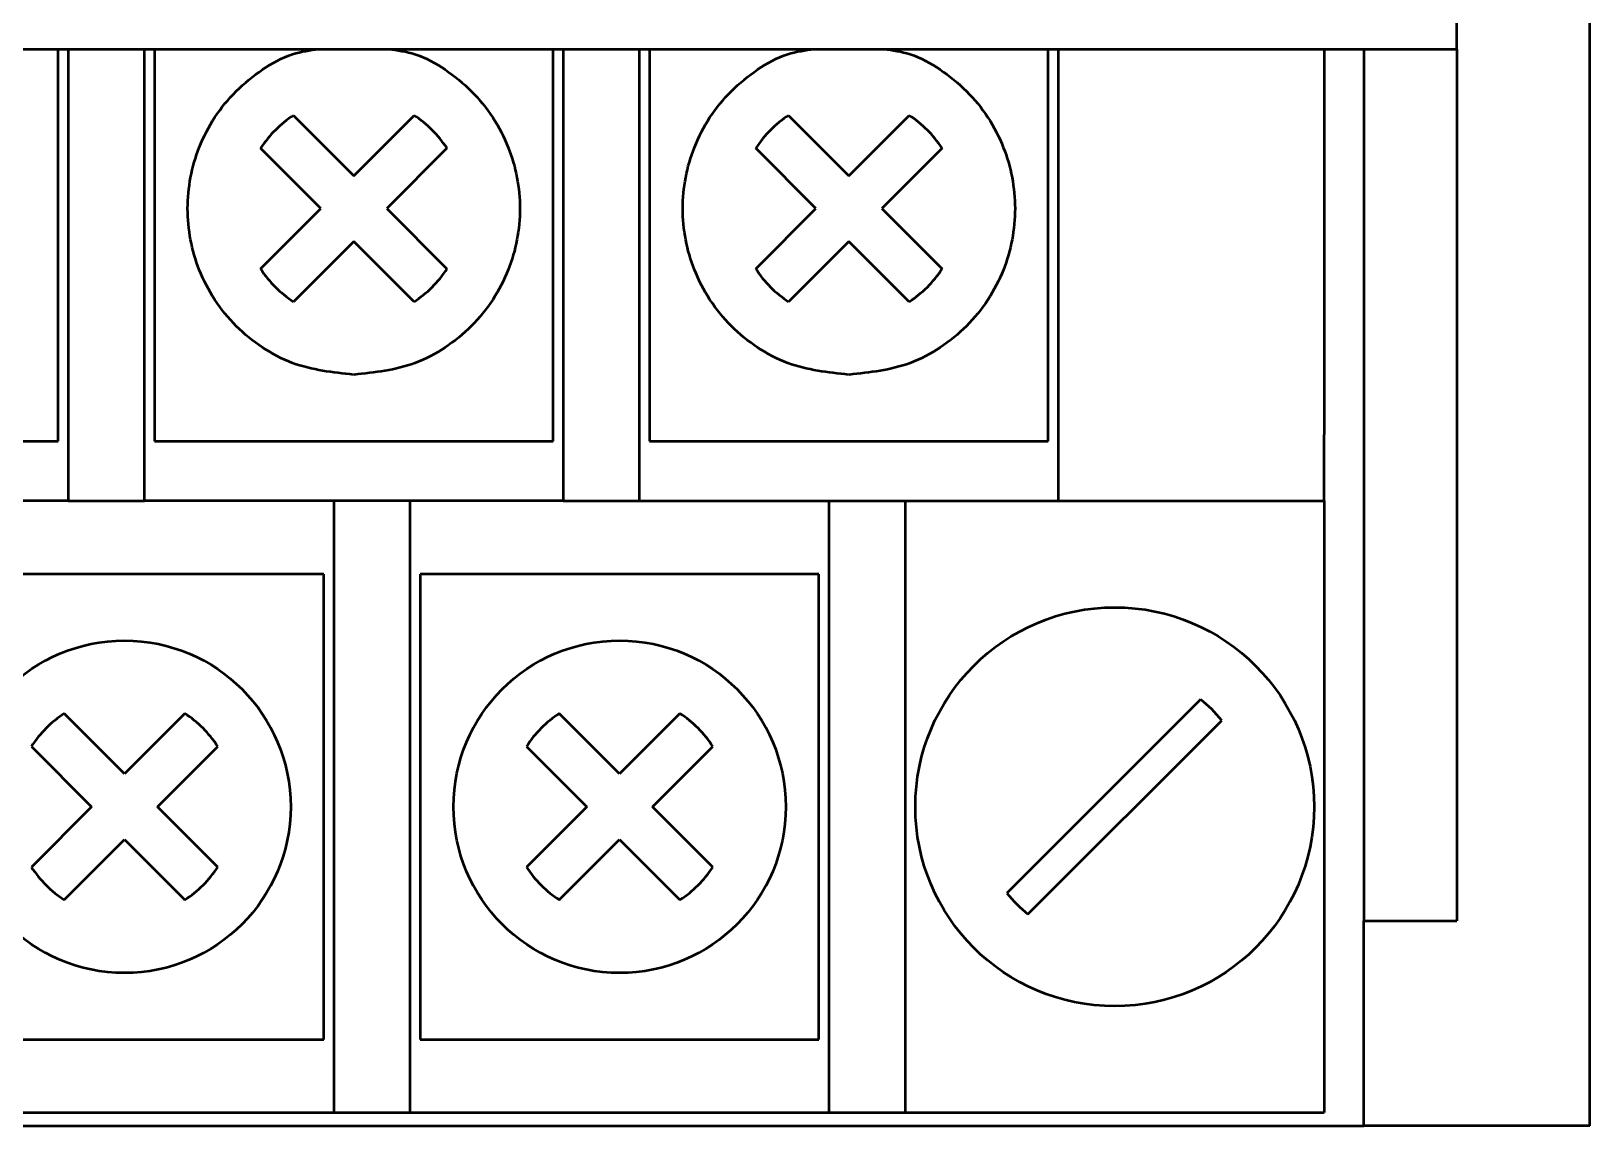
# Model space of a CAD drawing. Header units: millimetres. Extents: x 3520 to 8864, y 403 to 1747.
# Drawn here: x 5633.173 to 5635.988, y 867.287 to 869.264 of the extents above; entities that cross this region are included whole.
import ezdxf

# ---------------------------------------------------------------- set-up
doc = ezdxf.new("R2010")
doc.units = ezdxf.units.MM
doc.layers.add('main', color=5, linetype='Continuous', lineweight=50)

msp = doc.modelspace()

# ---------------------------------------------------------------- linework, layer by layer
at = {"layer": 'main', "color": 0, "linetype": 'Continuous'}
for p, q in [((5635.7479, 869.2313, 1518.358), (5635.7479, 869.9513, 1518.358)), ((5635.9879, 867.2873, 1518.358), (5635.9879, 869.9513, 1518.358)), ((5628.6679, 869.2313, 1518.358), (5635.7479, 869.2313, 1518.358)), ((5633.2219, 868.9433, 1518.358), (5633.2219, 869.2313, 1518.358)), ((5633.2399, 869.2313, 1518.358), (5633.2399, 868.5353, 1518.358)), ((5633.3779, 868.5353, 1518.358), (5633.3779, 869.2313, 1518.358)), ((5633.3959, 869.2313, 1518.358), (5633.3959, 868.9433, 1518.358)), ((5634.1159, 868.9433, 1518.358), (5634.1159, 869.2313, 1518.358)), ((5634.1339, 869.2313, 1518.358), (5634.1339, 868.5353, 1518.358)), ((5634.2719, 868.5353, 1518.358), (5634.2719, 869.2313, 1518.358)), ((5634.2899, 869.2313, 1518.358), (5634.2899, 868.9433, 1518.358)), ((5635.0099, 868.9433, 1518.358), (5635.0099, 869.2313, 1518.358)), ((5635.0279, 869.2313, 1518.358), (5635.0279, 868.5353, 1518.358)), ((5635.5079, 869.2313, 1518.358), (5635.5079, 868.5353, 1518.358)), ((5635.5799, 869.2313, 1518.358), (5635.5799, 867.6574, 1518.358)), ((5635.7479, 869.2313, 1518.358), (5635.7479, 867.6574, 1518.358)), ((5633.647, 869.1115, 1518.358), (5633.7559, 869.0026, 1518.358)), ((5633.7559, 869.0026, 1518.358), (5633.8647, 869.1115, 1518.358)), ((5634.541, 869.1115, 1518.358), (5634.6499, 869.0026, 1518.358)), ((5634.6499, 869.0026, 1518.358), (5634.7587, 869.1115, 1518.358)), ((5633.6965, 868.9433, 1518.358), (5633.5876, 869.0521, 1518.358)), ((5633.9241, 869.0521, 1518.358), (5633.8153, 868.9433, 1518.358)), ((5634.5905, 868.9433, 1518.358), (5634.4816, 869.0521, 1518.358)), ((5634.8181, 869.0521, 1518.358), (5634.7093, 868.9433, 1518.358)), ((5633.2219, 868.5233, 1518.358), (5633.2219, 868.9433, 1518.358)), ((5633.3959, 868.9433, 1518.358), (5633.3959, 868.5233, 1518.358)), ((5633.5876, 868.8344, 1518.358), (5633.6965, 868.9433, 1518.358)), ((5633.8153, 868.9433, 1518.358), (5633.9241, 868.8344, 1518.358)), ((5634.1159, 868.5233, 1518.358), (5634.1159, 868.9433, 1518.358)), ((5634.2899, 868.9433, 1518.358), (5634.2899, 868.5233, 1518.358)), ((5634.4816, 868.8344, 1518.358), (5634.5905, 868.9433, 1518.358)), ((5634.7093, 868.9433, 1518.358), (5634.8181, 868.8344, 1518.358)), ((5635.0099, 868.5233, 1518.358), (5635.0099, 868.9433, 1518.358)), ((5633.7559, 868.8839, 1518.358), (5633.647, 868.775, 1518.358)), ((5633.8647, 868.775, 1518.358), (5633.7559, 868.8839, 1518.358)), ((5634.6499, 868.8839, 1518.358), (5634.541, 868.775, 1518.358)), ((5634.7587, 868.775, 1518.358), (5634.6499, 868.8839, 1518.358)), ((5633.2399, 868.5353, 1518.358), (5633.2399, 868.4153, 1518.358)), ((5633.3779, 868.4153, 1518.358), (5633.3779, 868.5353, 1518.358)), ((5634.1339, 868.5353, 1518.358), (5634.1339, 868.4153, 1518.358)), ((5634.2719, 868.4153, 1518.358), (5634.2719, 868.5353, 1518.358)), ((5635.0279, 868.5353, 1518.358), (5635.0279, 868.4153, 1518.358)), ((5635.5079, 868.4153, 1518.358), (5635.5079, 868.5353, 1518.358)), ((5632.5019, 868.5233, 1518.358), (5633.2219, 868.5233, 1518.358)), ((5633.3959, 868.5233, 1518.358), (5634.1159, 868.5233, 1518.358)), ((5634.2899, 868.5233, 1518.358), (5635.0099, 868.5233, 1518.358)), ((5633.2399, 868.4153, 1518.358), (5632.4839, 868.4153, 1518.358)), ((5633.2399, 868.4153, 1518.358), (5633.3779, 868.4153, 1518.358)), ((5634.1339, 868.4153, 1518.358), (5633.3779, 868.4153, 1518.358)), ((5633.7199, 868.4153, 1518.358), (5633.7199, 867.4313, 1518.358)), ((5633.8579, 867.4313, 1518.358), (5633.8579, 868.4153, 1518.358)), ((5634.1339, 868.4153, 1518.358), (5634.2719, 868.4153, 1518.358)), ((5634.2719, 868.4153, 1518.358), (5635.0279, 868.4153, 1518.358)), ((5634.6139, 868.4153, 1518.358), (5634.6139, 867.4313, 1518.358)), ((5634.7519, 867.4313, 1518.358), (5634.7519, 868.4153, 1518.358)), ((5635.0279, 868.4153, 1518.358), (5635.5079, 868.4153, 1518.358)), ((5635.5079, 868.4153, 1518.358), (5635.5079, 867.3113, 1518.358)), ((5633.7019, 868.2833, 1518.358), (5632.9819, 868.2833, 1518.358)), ((5633.7019, 867.8633, 1518.358), (5633.7019, 868.2833, 1518.358)), ((5633.8759, 868.2833, 1518.358), (5633.8759, 867.8633, 1518.358)), ((5634.5959, 868.2833, 1518.358), (5633.8759, 868.2833, 1518.358)), ((5634.5959, 867.8633, 1518.358), (5634.5959, 868.2833, 1518.358)), ((5635.2851, 868.0572, 1518.358), (5634.9352, 867.7073, 1518.358)), ((5633.3419, 867.9226, 1518.358), (5633.233, 868.0315, 1518.358)), ((5633.4507, 868.0315, 1518.358), (5633.3419, 867.9226, 1518.358)), ((5634.2359, 867.9226, 1518.358), (5634.127, 868.0315, 1518.358)), ((5634.3447, 868.0315, 1518.358), (5634.2359, 867.9226, 1518.358)), ((5634.9732, 867.6693, 1518.358), (5635.3231, 868.0192, 1518.358)), ((5633.1736, 867.9721, 1518.358), (5633.2825, 867.8633, 1518.358)), ((5633.4013, 867.8633, 1518.358), (5633.5101, 867.9721, 1518.358)), ((5634.0676, 867.9721, 1518.358), (5634.1765, 867.8633, 1518.358)), ((5634.2953, 867.8633, 1518.358), (5634.4041, 867.9721, 1518.358)), ((5633.2825, 867.8633, 1518.358), (5633.1736, 867.7544, 1518.358)), ((5633.5101, 867.7544, 1518.358), (5633.4013, 867.8633, 1518.358)), ((5633.7019, 867.4433, 1518.358), (5633.7019, 867.8633, 1518.358)), ((5633.8759, 867.8633, 1518.358), (5633.8759, 867.4433, 1518.358)), ((5634.1765, 867.8633, 1518.358), (5634.0676, 867.7544, 1518.358)), ((5634.4041, 867.7544, 1518.358), (5634.2953, 867.8633, 1518.358)), ((5634.5959, 867.4433, 1518.358), (5634.5959, 867.8633, 1518.358)), ((5633.233, 867.695, 1518.358), (5633.3419, 867.8039, 1518.358)), ((5633.3419, 867.8039, 1518.358), (5633.4507, 867.695, 1518.358)), ((5634.127, 867.695, 1518.358), (5634.2359, 867.8039, 1518.358)), ((5634.2359, 867.8039, 1518.358), (5634.3447, 867.695, 1518.358)), ((5635.5799, 867.6574, 1518.358), (5635.7479, 867.6574, 1518.358)), ((5635.5799, 867.2873, 1518.358), (5635.5799, 867.6574, 1518.358)), ((5632.9819, 867.4433, 1518.358), (5633.7019, 867.4433, 1518.358)), ((5633.7199, 867.4313, 1518.358), (5633.7199, 867.3113, 1518.358)), ((5633.8579, 867.3113, 1518.358), (5633.8579, 867.4313, 1518.358)), ((5633.8759, 867.4433, 1518.358), (5634.5959, 867.4433, 1518.358)), ((5634.6139, 867.4313, 1518.358), (5634.6139, 867.3113, 1518.358)), ((5634.7519, 867.3113, 1518.358), (5634.7519, 867.4313, 1518.358)), ((5628.8359, 867.2873, 1518.358), (5635.5799, 867.2873, 1518.358)), ((5632.9639, 867.3113, 1518.358), (5633.7199, 867.3113, 1518.358)), ((5633.7199, 867.3113, 1518.358), (5633.8579, 867.3113, 1518.358)), ((5633.8579, 867.3113, 1518.358), (5634.6139, 867.3113, 1518.358)), ((5634.6139, 867.3113, 1518.358), (5634.7519, 867.3113, 1518.358)), ((5634.7519, 867.3113, 1518.358), (5635.5079, 867.3113, 1518.358)), ((5635.9879, 867.2873, 1518.358), (5635.5799, 867.2873, 1518.358))]:
    msp.add_line(p, q, dxfattribs=at)
for centre, radius in [((5635.1299, 867.8633, 1518.358), 0.36), ((5633.3419, 867.8633, 1518.358), 0.3), ((5634.2359, 867.8633, 1518.358), 0.3)]:
    msp.add_circle(centre, radius, dxfattribs=at)
for centre, radius, start, end in [((5633.7559, 868.9433, 1518.358), 0.2004, 122.9031, 147.0969), ((5633.7559, 868.9433, 1518.358), 0.2004, 32.9031, 57.0969), ((5634.6499, 868.9433, 1518.358), 0.2004, 122.9031, 147.0969), ((5634.6499, 868.9433, 1518.358), 0.2004, 32.9031, 57.0969), ((5633.7559, 868.9433, 1518.358), 0.2004, 212.9031, 237.0969), ((5633.7559, 868.9433, 1518.358), 0.2004, 302.9031, 327.0969), ((5634.6499, 868.9433, 1518.358), 0.2004, 212.9031, 237.0969), ((5634.6499, 868.9433, 1518.358), 0.2004, 302.9031, 327.0969), ((5635.1292, 867.8633, 1518.358), 0.2488, 38.8078, 51.1922), ((5633.3419, 867.8633, 1518.358), 0.2004, 122.9031, 147.0969), ((5633.3419, 867.8633, 1518.358), 0.2004, 32.9031, 57.0969), ((5634.2359, 867.8633, 1518.358), 0.2004, 122.9031, 147.0969), ((5634.2359, 867.8633, 1518.358), 0.2004, 32.9031, 57.0969), ((5633.3419, 867.8633, 1518.358), 0.2004, 212.9031, 237.0969), ((5633.3419, 867.8633, 1518.358), 0.2004, 302.9031, 327.0969), ((5634.2359, 867.8633, 1518.358), 0.2004, 212.9031, 237.0969), ((5634.2359, 867.8633, 1518.358), 0.2004, 302.9031, 327.0969), ((5635.1292, 867.8633, 1518.358), 0.2488, 218.8078, 231.1922)]:
    msp.add_arc(centre, radius, start, end, dxfattribs=at)
for points, knots in [([(5633.7559, 868.6433, 1518.358), (5633.7182, 868.6473, 1518.358), (5633.6599, 868.6535, 1518.358), (5633.59, 868.6909, 1518.358), (5633.5423, 868.7296, 1518.358), (5633.5033, 868.7774, 1518.358), (5633.4671, 868.8473, 1518.358), (5633.4486, 868.9432, 1518.358), (5633.4671, 869.0393, 1518.358), (5633.5033, 869.1091, 1518.358), (5633.5423, 869.157, 1518.358), (5633.5901, 869.1952, 1518.358), (5633.6404, 869.2243, 1518.358), (5633.6769, 869.2291, 1518.358), (5633.693, 869.2313, 1518.358)], [0, 0, 0, 0, 0.128485, 0.198429, 0.2683, 0.338244, 0.408114, 0.536599, 0.665084, 0.735028, 0.804899, 0.874843, 0.944714, 1, 1, 1, 1]), ([(5633.8188, 869.2313, 1518.358), (5633.8349, 869.2291, 1518.358), (5633.8714, 869.2243, 1518.358), (5633.9217, 869.1952, 1518.358), (5633.9695, 869.157, 1518.358), (5634.0085, 869.1091, 1518.358), (5634.0446, 869.0392, 1518.358), (5634.0632, 868.9432, 1518.358), (5634.0446, 868.8473, 1518.358), (5634.0085, 868.7773, 1518.358), (5633.9694, 868.7296, 1518.358), (5633.9218, 868.6908, 1518.358), (5633.8518, 868.6535, 1518.358), (5633.7936, 868.6473, 1518.358), (5633.7559, 868.6433, 1518.358)], [0, 0, 0, 0, 0.055286, 0.12523, 0.195101, 0.265045, 0.334916, 0.463401, 0.591886, 0.66183, 0.7317, 0.801644, 0.871515, 1, 1, 1, 1]), ([(5634.6499, 868.6433, 1518.358), (5634.6122, 868.6473, 1518.358), (5634.5539, 868.6535, 1518.358), (5634.484, 868.6909, 1518.358), (5634.4363, 868.7296, 1518.358), (5634.3973, 868.7774, 1518.358), (5634.3611, 868.8473, 1518.358), (5634.3426, 868.9432, 1518.358), (5634.3611, 869.0393, 1518.358), (5634.3973, 869.1091, 1518.358), (5634.4363, 869.157, 1518.358), (5634.4841, 869.1952, 1518.358), (5634.5344, 869.2243, 1518.358), (5634.5709, 869.2291, 1518.358), (5634.587, 869.2313, 1518.358)], [0, 0, 0, 0, 0.128485, 0.198429, 0.2683, 0.338244, 0.408114, 0.536599, 0.665084, 0.735028, 0.804899, 0.874843, 0.944714, 1, 1, 1, 1]), ([(5634.7128, 869.2313, 1518.358), (5634.7289, 869.2291, 1518.358), (5634.7654, 869.2243, 1518.358), (5634.8157, 869.1952, 1518.358), (5634.8635, 869.157, 1518.358), (5634.9025, 869.1091, 1518.358), (5634.9386, 869.0392, 1518.358), (5634.9572, 868.9432, 1518.358), (5634.9386, 868.8473, 1518.358), (5634.9025, 868.7773, 1518.358), (5634.8634, 868.7296, 1518.358), (5634.8158, 868.6908, 1518.358), (5634.7458, 868.6535, 1518.358), (5634.6876, 868.6473, 1518.358), (5634.6499, 868.6433, 1518.358)], [0, 0, 0, 0, 0.055286, 0.12523, 0.195101, 0.265045, 0.334916, 0.463401, 0.591886, 0.66183, 0.7317, 0.801644, 0.871515, 1, 1, 1, 1])]:
    msp.add_open_spline(points, degree=3, knots=knots, dxfattribs=at)

doc.saveas('drawing.dxf')
